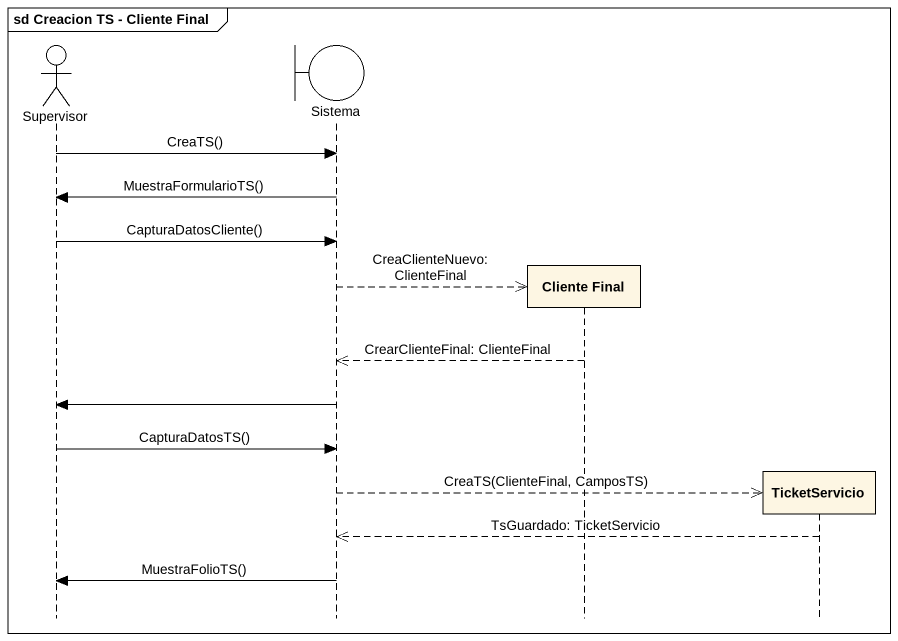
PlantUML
@startuml
mainframe sd Creacion TS - Cliente Final
hide footbox
actor Supervisor
boundary Sistema
participant "Cliente Final" as Cliente_Final
participant TicketServicio

Supervisor -> Sistema : CreaTS()
Sistema -> Supervisor : MuestraFormularioTS()
Supervisor -> Sistema : CapturaDatosCliente()
Sistema -->> Cliente_Final ** : CreaClienteNuevo: ClienteFinal
Cliente_Final -->> Sistema : CrearClienteFinal: ClienteFinal
Sistema -> Supervisor
Supervisor -> Sistema : CapturaDatosTS()
Sistema -->> TicketServicio ** : CreaTS(ClienteFinal, CamposTS)
TicketServicio -->> Sistema : TsGuardado: TicketServicio
Sistema -> Supervisor : MuestraFolioTS()
@enduml
